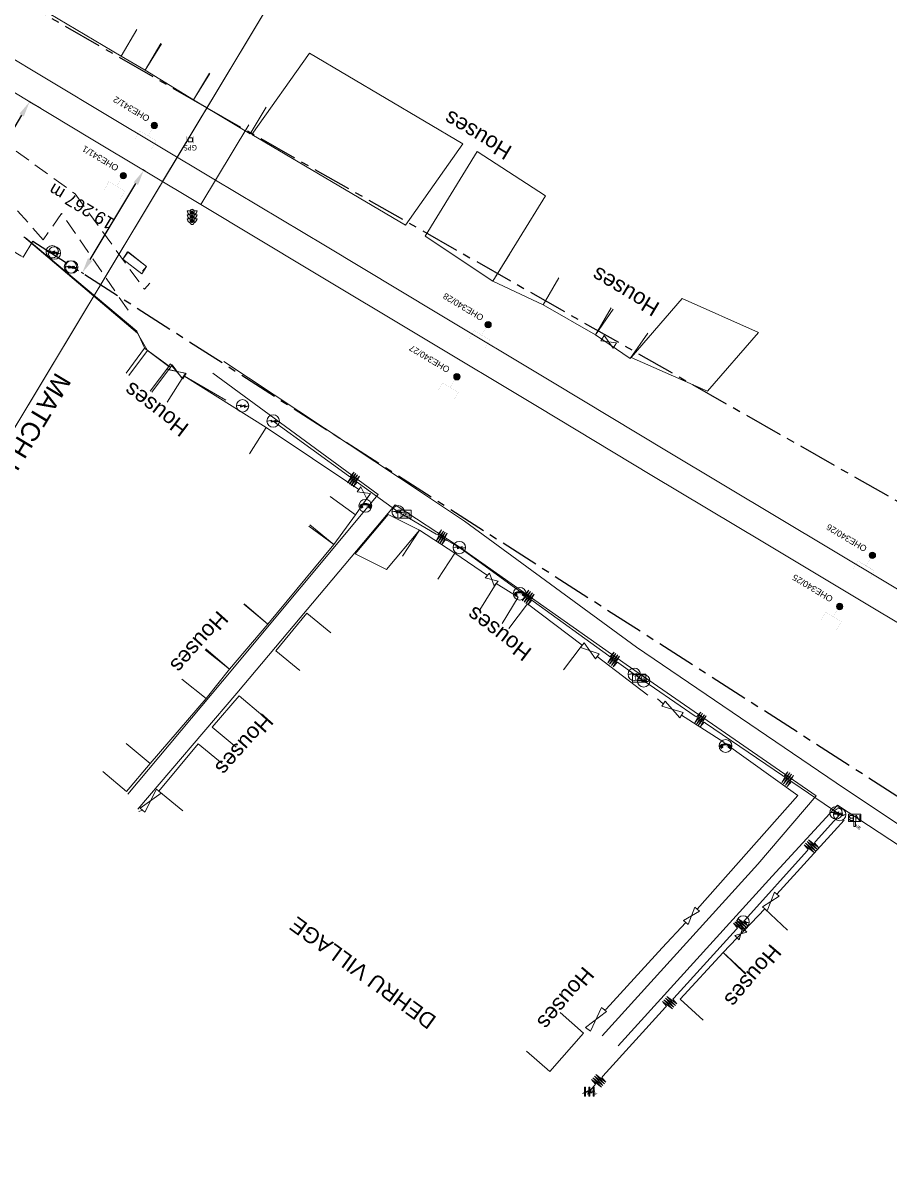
# Model space of a CAD drawing. Header units: metres. Extents: x 593168 to 611286, y 3401475 to 3412398.
# Drawn here: x 610382.6 to 610522.1, y 3401877.6 to 3402061.1 of the extents above; entities that cross this region are included whole.
import ezdxf
from ezdxf.enums import TextEntityAlignment as Align

# ---------------------------------------------------------------- set-up
doc = ezdxf.new("R2010")
doc.units = ezdxf.units.M
doc.header["$MEASUREMENT"] = 0
for name, pattern in [('CENTER', [2, 1.25, -0.25, 0.25, -0.25]), ('DASHED', [0.75, 0.5, -0.25]), ('PHANTOM2', [1.25, 0.625, -0.125, 0.125, -0.125, 0.125, -0.125])]:
    doc.linetypes.add(name, pattern=pattern)
doc.layers.get('Defpoints').update_dxf_attribs({"lineweight": 0})
for name, color, linetype, lineweight in [('Commercial Building Pucca', 251, 'Continuous', 0), ('Compound Wall', 251, 'Continuous', 0), ('DFCC BOUNDARY', 6, 'CENTER', 0), ('Electric Pole', 251, 'Continuous', 0), ('Existing IR Chainage', 7, 'Continuous', 0), ('Existing IR Track', 7, 'Continuous', 0), ('Gate', 251, 'Continuous', 0), ('GPS', 251, 'Continuous', 0), ('Name Board', 251, 'Continuous', 0), ('OHE MAST', 8, 'Continuous', 0), ('OHE MAST TEXT', 8, 'Continuous', 0), ('Pow_Line', 134, 'Continuous', 0), ('Residential Building Pucca', 251, 'Continuous', 0), ('Residential Building Semipucca', 251, 'Continuous', 0), ('Sign Board', 251, 'Continuous', 0), ('Subroad Edge', 34, 'Continuous', 0), ('Telephone Junction Box', 251, 'Continuous', 0), ('Telephone_Pole', 251, 'Continuous', 0), ('Text1', 251, 'Continuous', 0), ('TJB', 251, 'Continuous', 0), ('Transformer', 251, 'Continuous', 0), ('Village Name', 7, 'Continuous', 0)]:
    doc.layers.add(name, color=color, linetype=linetype, lineweight=lineweight)
doc.layers.add('Existing Railway Boundary', color=7, linetype='CENTER')
doc.layers.add('MATCH LINE', color=7, linetype='Continuous')
doc.styles.add('CUT-FILL', font='cut-fill.shx', dxfattribs={"height": 2})
doc.styles.add('NB', font='swissbo.ttf', dxfattribs={"height": 1.5})
doc.styles.get("Standard").update_dxf_attribs({"font": 'arial.ttf'})
doc.styles.add('street name', font='tahoma.ttf', dxfattribs={"height": 2})
doc.styles.add('Style-Arial', font='arial.ttf')
doc.styles.add('Vill txt', font='arial.ttf', dxfattribs={"height": 3})
doc.dimstyles.get("Standard").update_dxf_attribs({"dimtxt": 2.5, "dimasz": 0.18, "dimexe": 0.18, "dimexo": 0.0625, "dimgap": 0.09, "dimtad": 0, "dimtih": 1, "dimtoh": 1, "dimdec": 3, "dimzin": 0, "dimdsep": 46, "dimtxsty": 'Standard', "dimcen": 0.09, "dimaunit": 1, "dimadec": 4, "dimazin": 0, "dimtfac": 1, "dimtdec": 3, "dimtofl": 0, "dimtmove": 0, "dimatfit": 3, "dimfxl": 1, "dimtolj": 1, "dimtzin": 0, "dimarcsym": 0})

# ---------------------------------------------------------------- blocks, each defined once
blk = doc.blocks.new('GT')
at = {"layer": 'Gate'}
for p, q in [((-0.5, -0.5), (-0.5, 0.5)), ((-0.5, 0.5), (0.5, -0.5)), ((0.5, 0.5), (0.5, -0.5))]:
    blk.add_line(p, q, dxfattribs=at)
blk.add_lwpolyline([(0.5, 0.5), (-0.5, -0.5)], dxfattribs=at)
blk = doc.blocks.new('EP')
blk.add_hatch(color=8).paths.add_polyline_path([(-0.21, -0.05), (-0.21, 0.16), (-0.93, -0.01), (-0.31, 0.07), (-0.31, -0.19), (0.31, 0), (0.31, -0.24), (0.94, -0.01), (0.41, -0.1), (0.43, 0.15)])
at = {"color": 8}
for p, q in [((-0.93, -0.01), (-0.21, 0.16)), ((-0.31, 0.07), (-0.93, -0.01)), ((-0.31, -0.19), (-0.31, 0.07)), ((0.31, 0), (-0.31, -0.19)), ((-0.21, 0.16), (-0.21, -0.05)), ((-0.21, -0.05), (0.43, 0.15)), ((0.31, -0.24), (0.31, 0)), ((0.43, 0.15), (0.41, -0.1)), ((0.94, -0.01), (0.31, -0.24)), ((0.41, -0.1), (0.94, -0.01))]:
    blk.add_line(p, q, dxfattribs=at)
blk.add_circle((0, 0), 1, dxfattribs=at)
blk = doc.blocks.new('SIG')
for color, points in [(1, [(-0.22, 0.42, 0.180295), (-0.01, 0.33, -0.00255), (0.01, 0.33, -0.00255), (0.02, 0.33, 0.180295), (0.23, 0.42, -0.002654), (0.25, 0.44, 0.184495), (0.33, 0.65, 1.000001), (-0.32, 0.65, 0.184495), (-0.24, 0.44, -0.002654)]), (2, [(0.23, -0.23, -0.002654), (0.25, -0.21, 0.184495), (0.33, 0.01, 1.000001), (-0.32, 0.01, 0.184495), (-0.24, -0.21, -0.002654), (-0.22, -0.23, 0.180295), (-0.01, -0.32, -0.00255), (0.01, -0.32, -0.00255), (0.02, -0.32, 0.180295)]), (3, [(0.23, -0.88, -0.002654), (0.25, -0.86, 0.184495), (0.33, -0.64, 1.000001), (-0.32, -0.64, 0.184495), (-0.24, -0.86, -0.002654), (-0.22, -0.88, 0.395599)])]:
    blk.add_hatch(color=color).paths.add_polyline_path(points)
for p, q in [((-0.31, 0.98), (-0.32, -0.9)), ((0.33, -0.9), (0.32, 0.98))]:
    blk.add_line(p, q)
for points in [[(-0.31, 0.98), (-0.81, 0.98, 0.198758), (-0.42, 0.41, 0.003814), (-0.31, 0.39, 0.003814)], [(-0.31, 0.33), (-0.81, 0.33, 0.198758), (-0.42, -0.23, 0.003727), (-0.32, -0.26, 0.003727)], [(0.32, 0.98), (0.82, 0.98, -0.198758), (0.44, 0.41, -0.003814), (0.32, 0.39, -0.003814)], [(0.32, 0.33), (0.82, 0.33, -0.198758), (0.44, -0.23, -0.003727), (0.33, -0.26, -0.003727)], [(-0.32, -0.32), (-0.81, -0.32, 0.198758), (-0.42, -0.88, 0.003639), (-0.32, -0.9)], [(0.33, -0.32), (0.82, -0.32, -0.198758), (0.44, -0.88, -0.003639), (0.33, -0.9)]]:
    blk.add_lwpolyline(points, format="xyb")
for centre, radius, start, end in [((0.01, 0.91), 0.324, 12.4049, 167.5951), ((0.01, 0.81), 0.357, 27.7578, 152.2422), ((0.01, -0.9), 0.324, 181.4572, 358.5428)]:
    blk.add_arc(centre, radius, start, end)
blk = doc.blocks.new('GPS')
at = {"const_width": 0.0279}
blk.add_lwpolyline([(0.56, -0.56), (-0.56, -0.56), (-0.56, 0.56), (0.56, 0.56)], close=True, dxfattribs=at)
blk.add_lwpolyline([(0.33, -0.33), (-0.33, -0.33), (-0.33, 0.33), (0.33, 0.33)], close=True)
at = {"style": 'street name'}
blk.add_text('GPS', height=0.868, rotation=180, dxfattribs=at).set_placement((1.07, -0.84, -111.29))
blk = doc.blocks.new('NB')
for p, q in [((-0.98, 0.82), (-0.98, 1.98)), ((-0.98, 1.98), (0.98, 1.98)), ((0.98, 1.98), (0.98, 0.82)), ((-0.98, 0.82), (0.98, 0.82)), ((-0.13, 0.82), (-0.13, 0)), ((-0.13, 0), (0.13, 0)), ((0.13, 0.82), (0.13, 0))]:
    blk.add_line(p, q)
at = {"style": 'NB', "width": 1.025371}
blk.add_text('NB', height=0.988, rotation=180, dxfattribs=at).set_placement((0, 1.39), align=Align.MIDDLE)
blk = doc.blocks.new('TJB')
at = {"layer": 'TJB'}
for p, q in [((1.04, 0.63), (-1.09, 0.63)), ((-1.09, 0.63), (-1.09, -0.63)), ((1.04, -0.63), (1.04, 0.63)), ((-1.09, -0.63), (1.04, -0.63))]:
    blk.add_line(p, q, dxfattribs=at)
at = {"layer": 'TJB', "style": 'CUT-FILL'}
blk.add_text('TJB', height=0.739, dxfattribs=at).set_placement((-0.9, -0.38))
blk = doc.blocks.new('TP')
at = {"layer": 'Telephone_Pole'}
blk.add_hatch(color=8, dxfattribs=at).paths.add_polyline_path([(0.49, 0.08, -0.516403), (0.5, 0.04, 0.157799), (0.42, -0.19, 0.257253), (0.43, -0.21), (0.7, -0.4, 0.297943), (0.73, -0.4, 0.213635), (0.94, -0.09, 0.292624), (0.86, 0.1, 0.314672), (-0.86, 0.1, 0.297888), (-0.94, -0.1, 0.205841), (-0.73, -0.4, 0.297943), (-0.7, -0.4), (-0.43, -0.21, 0.257253), (-0.42, -0.19, 0.155164), (-0.5, 0.04, -0.510878), (-0.49, 0.08, -0.167449)])
at = {"layer": 'Telephone_Pole', "color": 8}
for p, q in [((-0.7, -0.4), (-0.43, -0.21)), ((-0.44, -0.22), (-0.44, -0.22)), ((0.7, -0.4), (0.43, -0.21)), ((0.44, -0.22), (0.44, -0.22))]:
    blk.add_line(p, q, dxfattribs=at)
blk.add_circle((0, 0), 1.03, dxfattribs=at)
for centre, radius, start, end in [((0.01, -1.13), 1.5, 55.3659, 125.2353), ((-0.48, 0.05), 0.0243, 109.2181, 217.464), ((-0.82, -0.21), 0.402, 2.1844, 37.464), ((0.01, -1.34), 1.5, 71.1943, 109.2181), ((0.82, -0.21), 0.402, 141.9464, 177.8156), ((0.48, 0.06), 0.0243, 321.9464, 71.1943), ((0.75, -0.06), 0.194, 350.1231, 55.3659), ((-0.44, -0.19), 0.0258, 304.4776, 2.1844), ((0.44, -0.19), 0.0258, 177.8156, 235.5224), ((0.72, -0.38), 0.0258, 235.5224, 301.8866), ((0.49, -0.01), 0.462, 301.8866, 350.1231)]:
    blk.add_arc(centre, radius, start, end, dxfattribs=at)
blk = doc.blocks.new('TRF')
blk.add_hatch(color=256).paths.add_polyline_path([(0.22, -0.04), (0.38, 0.42), (-0.98, -0.29), (0.02, 0.04), (-0.18, -0.39), (0.98, 0.09)])
for p, q in [((-0.69, 0.72), (-0.69, -0.72)), ((-0.52, 0.72), (-0.69, 0.72)), ((-0.52, -0.72), (-0.52, 0.72)), ((0, 0.72), (0, -0.72)), ((0.17, 0.72), (0, 0.72)), ((0.17, -0.72), (0.17, 0.72)), ((0.7, 0.72), (0.7, -0.72)), ((0.87, 0.72), (0.7, 0.72)), ((0.87, -0.72), (0.87, 0.72)), ((-0.69, -0.72), (-0.52, -0.72)), ((0, -0.72), (0.17, -0.72)), ((0.7, -0.72), (0.87, -0.72))]:
    blk.add_line(p, q)
blk.add_lwpolyline([(0.22, -0.04), (0.38, 0.42), (-0.98, -0.29), (0.02, 0.04), (-0.18, -0.39), (0.98, 0.09)], close=True)
blk = doc.blocks.new('OHE MAST')
h = blk.add_hatch(color=256)
h.dxf.hatch_style = 1
edge = h.paths.add_edge_path()
edge.add_arc((0, 0), 0.514, 0, 360)
at = {"const_width": 0.01}
for points in [[(1.5, 3.5), (1.5, 2), (-1.5, 2), (-1.5, 3.5)], [(0, 2), (0, 0)]]:
    blk.add_lwpolyline(points, dxfattribs=at)
blk.add_circle((0, 0), 0.514)
blk = doc.blocks.new('*D237')
at = {"layer": 'Defpoints', "color": 0, "linetype": 'ByBlock', "ltscale": 5, "transparency": 16777216}
for p in [(610402.08, 3402037.35), (610402.44, 3402037.13), (610392.52, 3402020.61)]:
    blk.add_point(p, dxfattribs=at)
at = {"layer": 'DFCC BOUNDARY', "color": 0, "linetype": 'ByBlock', "lineweight": -2, "ltscale": 5, "transparency": 16777216}
for p, q in [((610402.33, 3402037.2), (610401.97, 3402037.41)), ((610393.44, 3402022.98), (610400.79, 3402035.21)), ((610392.41, 3402020.68), (610392.05, 3402020.9))]:
    blk.add_line(p, q, dxfattribs=at)
at = {"layer": 'DFCC BOUNDARY', "color": 0, "linetype": 'ByBlock', "ltscale": 5, "transparency": 16777216}
for points in [[(610400.43, 3402035.42), (610401.15, 3402034.99), (610402.08, 3402037.35)], [(610393.09, 3402023.19), (610393.8, 3402022.76), (610392.16, 3402020.83)]]:
    blk.add_solid(points, dxfattribs=at)
at = {"layer": 'DFCC BOUNDARY', "color": 0, "linetype": 'ByBlock', "ltscale": 5, "transparency": 16777216, "insert": (610392.06, 3402031.52), "char_height": 2, "attachment_point": 5, "rotation": 149, "style": 'Style-Arial'}
blk.add_mtext('\\A1;19.267 m', dxfattribs=at)
blk = doc.blocks.new('TerminatorOpen_0.5')
at = {"color": 0, "linetype": 'ByBlock', "lineweight": -2}
for q in [(-1, 0.25), (-1, 0), (-1, -0.25)]:
    blk.add_line((0, 0), q, dxfattribs=at)
blk = doc.blocks.new('*D226')
at = {"layer": 'Defpoints', "color": 0, "linetype": 'ByBlock', "ltscale": 5, "transparency": 16777216}
for p in [(610383.69, 3402048.39), (610385.55, 3402047.28), (610374.22, 3402028.42)]:
    blk.add_point(p, dxfattribs=at)
at = {"layer": 'DFCC BOUNDARY', "color": 0, "linetype": 'ByBlock', "lineweight": -2, "ltscale": 5, "transparency": 16777216}
for p, q in [((610385.44, 3402047.34), (610383.58, 3402048.46)), ((610382.41, 3402046.25), (610378.88, 3402040.39)), ((610373.65, 3402031.67), (610377.72, 3402038.45)), ((610374.11, 3402028.48), (610372.26, 3402029.6))]:
    blk.add_line(p, q, dxfattribs=at)
at = {"layer": 'DFCC BOUNDARY', "color": 0, "linetype": 'ByBlock', "ltscale": 5, "transparency": 16777216}
for points in [[(610382.05, 3402046.46), (610382.76, 3402046.03), (610383.69, 3402048.39)], [(610373.3, 3402031.89), (610374.01, 3402031.46), (610372.37, 3402029.53)]]:
    blk.add_solid(points, dxfattribs=at)
at = {"layer": 'DFCC BOUNDARY', "color": 0, "linetype": 'ByBlock', "ltscale": 5, "transparency": 16777216, "insert": (610378.3, 3402039.42), "char_height": 2, "attachment_point": 5, "rotation": 149, "style": 'Style-Arial'}
blk.add_mtext('\\A1;22 m', dxfattribs=at)

msp = doc.modelspace()

# ---------------------------------------------------------------- linework, layer by layer
at = {"layer": 'Commercial Building Pucca'}
msp.add_polyline3d([(610398.6944, 3402023.0712, 263.7318), (610399.454, 3402024.2154, 263.4259), (610402.527, 3402021.8613, 263.4929), (610401.7487, 3402020.6891, 263.4929)], close=True, dxfattribs=at)
msp.add_polyline3d([(610469.1072, 3401901.7047, 261.1423), (610472.8759, 3401898.4211, 261.1423), (610467.483, 3401892.2314, 261.1353), (610463.7143, 3401895.515, 261.1353)], dxfattribs=at)
at = {"layer": 'Compound Wall'}
for points in [[(610382.7577, 3402026.6326, 262.6251), (610401.0727, 3402011.1034, 263.061), (610402.6715, 3402008.3239, 263.105)], [(610382.9951, 3402026.5302, 262.4179), (610400.9586, 3402011.4462, 262.035), (610402.1973, 3402008.7455, 262.026)], [(610408.6194, 3402004.2094, 262.8021), (610415.2667, 3402000.3581, 261.6724)], [(610421.769, 3401995.9571, 260.4425), (610436.7262, 3401985.9704, 261.4192)], [(610438.2886, 3401984.8772, 261.3872), (610436.1496, 3401981.8807, 261.2813)], [(610452.1405, 3401975.6854, 261.2463), (610457.4023, 3401972.0835, 261.1703)], [(610475.1017, 3401959.084, 261.0263), (610483.2326, 3401952.8139, 261.0233)], [(610412.1103, 3401952.2818, 261.8041), (610403.0826, 3401941.814, 261.8411)], [(610484.7872, 3401952.2561, 261.0613), (610485.7405, 3401951.4497, 261.1263)], [(610488.6484, 3401949.6044, 261.1353), (610495.4848, 3401945.239, 260.9144)], [(610495.4887, 3401945.234, 260.9134), (610507.4053, 3401936.6582, 261.0683), (610491.1817, 3401918.344, 261.1713)], [(610401.3082, 3401934.0761, 261.8551), (610401.8924, 3401934.3134, 261.9731)], [(610504.0283, 3401920.761, 261.1243), (610514.8428, 3401932.7245, 261.2313)], [(610489.3622, 3401916.2449, 261.1133), (610485.5601, 3401912.1304, 260.9054)], [(610485.5601, 3401912.1304, 260.9054), (610476.518, 3401902.2494, 260.8524), (610476.1714, 3401902.2164, 261.0713)]]:
    msp.add_polyline3d(points, dxfattribs=at)
at = {"layer": 'DFCC BOUNDARY', "ltscale": 5, "flags": 128}
msp.add_lwpolyline([(610384.1916, 3402025.9612), (610382.6316, 3402023.3659), (610382.3057, 3402023.5616), (610366.1369, 3402033.2715), (610347.1756, 3402044.6438), (610329.2627, 3402055.3875), (610312.3002, 3402065.6121), (610295.1548, 3402075.9469), (610279.5398, 3402085.264), (610263.9981, 3402094.5373), (610245.9472, 3402105.4552), (610228.2258, 3402116.1741), (610211.1381, 3402126.4063), (610194.0456, 3402136.6412), (610177.8901, 3402146.3259), (610161.8846, 3402155.9206), (610146.3415, 3402165.2395), (610131.0407, 3402174.4132), (610114.7917, 3402184.1443), (610098.8085, 3402193.716), (610086.8119, 3402200.9009), (610089.8523, 3402205.9601)], dxfattribs=at)
at = {"layer": 'Existing IR Chainage', "color": 7, "linetype": 'Continuous', "lineweight": 13, "flags": 128}
for points in [[(610412.8334, 3402048.388), (610405.1109, 3402035.5286)], [(610418.9712, 3402044.702), (610411.2488, 3402031.8427)]]:
    msp.add_lwpolyline(points, dxfattribs=at)
at = {"layer": 'Existing IR Track', "color": 0, "lineweight": 15, "flags": 128}
for points in [[(610538.152, 3401961.0733), (610521.8322, 3401970.8679), (610504.1811, 3401981.4476), (610486.5293, 3401992.0277), (610467.894, 3402003.235), (610449.2807, 3402014.4291), (610431.3262, 3402025.1681), (610413.3737, 3402035.9058), (610395.9724, 3402046.3358), (610378.424, 3402056.854), (610360.8226, 3402067.4081), (610343.0892, 3402078.0414), (610325.9647, 3402088.3135), (610308.8184, 3402098.5987), (610293.1044, 3402107.9892), (610277.3842, 3402117.3835), (610259.6203, 3402128.1082), (610241.8171, 3402138.7737), (610224.6768, 3402149.02), (610207.4709, 3402159.3055), (610191.4358, 3402168.9294), (610175.3554, 3402178.5804)], [(610535.7329, 3401957.1598), (610519.4689, 3401966.9081), (610501.7571, 3401977.5244), (610483.8913, 3401988.233), (610465.4658, 3401999.3065), (610446.8581, 3402010.4895), (610429.0533, 3402021.1662), (610411.2488, 3402031.8427), (610393.632, 3402042.4221), (610377.4631, 3402052.1319), (610358.4913, 3402063.5106), (610340.5993, 3402074.2418), (610323.6575, 3402084.4538), (610306.4698, 3402094.8141), (610290.8125, 3402104.1565), (610275.3274, 3402113.396), (610257.3331, 3402124.2798), (610239.57, 3402135.0238), (610222.4403, 3402145.2811), (610205.3479, 3402155.516), (610189.2016, 3402165.1952), (610173.1961, 3402174.7899)]]:
    msp.add_lwpolyline(points, dxfattribs=at)
at = {"layer": 'Existing Railway Boundary', "ltscale": 5}
for points in [[(610412.2426, 3402047.4072), (610348.1708, 3402084.3155), (610255.6699, 3402141.9633), (610098.8011, 3402235.9968), (610097.6409, 3402236.5907), (610096.8654, 3402237.0016), (610095.7382, 3402237.4658), (610093.9073, 3402238.4592), (608296.8511, 3403316.4743), (608263.9541, 3403378.7593), (608188.5487, 3403419.3953), (608142.2829, 3403445.4311)], [(610412.2426, 3402047.4072), (610824.2343, 3401812.7137), (610816.4467, 3401806.0872), (610961.1072, 3401721.668), (611001.8155, 3401693.5189), (611045.0981, 3401670.4754), (611172.8748, 3401594.2137), (611237.8075, 3401560.6603)], [(610384.1916, 3402025.9612), (610670.0185, 3401842.4981), (610679.7056, 3401836.6947), (610993.3567, 3401648.9241), (611238.0931, 3401474.8868)]]:
    msp.add_lwpolyline(points, dxfattribs=at)
at = {"layer": 'MATCH LINE', "linetype": 'PHANTOM2', "ltscale": 15, "const_width": 0.2}
msp.add_lwpolyline([(610438.213, 3402090.5998), (610368.1698, 3401974.0728)], dxfattribs=at)
at = {"layer": 'Pow_Line', "elevation": 261.4452}
msp.add_lwpolyline([(610422.9182, 3401996.9772), (610435.0502, 3401988.1638), (610435.2605, 3401988.011), (610435.9377, 3401988.7561), (610434.9058, 3401987.0295), (610436.2289, 3401988.5446), (610435.197, 3401986.818), (610436.52, 3401988.3331), (610435.4881, 3401986.6065), (610436.8112, 3401988.1216), (610435.7793, 3401986.3949), (610436.4565, 3401987.14), (610436.6678, 3401986.9887), (610443.0429, 3401982.3574), (610449.1876, 3401978.7694), (610449.412, 3401978.6383), (610450.0117, 3401979.4472), (610449.1569, 3401977.6264), (610450.3225, 3401979.2657), (610449.4677, 3401977.4449), (610450.6333, 3401979.0842), (610449.7785, 3401977.2634), (610450.9441, 3401978.9027), (610450.0892, 3401977.0819), (610450.6889, 3401977.8908), (610450.9142, 3401977.7612), (610452.8981, 3401976.6028), (610463.1793, 3401969.1507), (610463.3898, 3401968.9981), (610464.0662, 3401969.744), (610463.0362, 3401968.0162), (610464.3576, 3401969.5327), (610463.3276, 3401967.805), (610464.649, 3401969.3215), (610463.619, 3401967.5938), (610464.9404, 3401969.1103), (610463.9104, 3401967.3826), (610464.5868, 3401968.1284), (610464.7982, 3401967.9773), (610476.9395, 3401959.1769), (610477.15, 3401959.0243), (610477.8264, 3401959.7701), (610476.7964, 3401958.0424), (610478.1178, 3401959.5589), (610477.0878, 3401957.8312), (610478.4092, 3401959.3477), (610477.3792, 3401957.62), (610478.7006, 3401959.1365), (610477.6706, 3401957.4088), (610478.347, 3401958.1546), (610478.5584, 3401958.0035), (610481.0591, 3401956.1909), (610490.8924, 3401949.4765), (610491.1071, 3401949.3299), (610491.7623, 3401950.0945), (610490.7812, 3401948.3385), (610492.0595, 3401949.8915), (610491.0784, 3401948.1356), (610492.3567, 3401949.6886), (610491.3756, 3401947.9326), (610492.6539, 3401949.4857), (610491.6728, 3401947.7297), (610492.328, 3401948.4942), (610492.5436, 3401948.349), (610504.9277, 3401939.8931), (610505.1424, 3401939.7465), (610505.7976, 3401940.511), (610504.8164, 3401938.7551), (610506.0948, 3401940.3081), (610505.1137, 3401938.5521), (610506.392, 3401940.1052), (610505.4109, 3401938.3492), (610506.6892, 3401939.9022), (610505.7081, 3401938.1462), (610506.3633, 3401938.9108), (610506.5789, 3401938.7656), (610514.1386, 3401933.6038), (610510.2351, 3401929.2598), (610510.0613, 3401929.0665), (610510.7321, 3401928.3156), (610509.122, 3401929.5212), (610510.4915, 3401928.048), (610508.8813, 3401929.2535), (610510.2509, 3401927.7803), (610508.6407, 3401928.9859), (610510.0103, 3401927.5127), (610508.4001, 3401928.7182), (610509.0709, 3401927.9673), (610508.8984, 3401927.7729), (610498.8732, 3401916.6215), (610498.6985, 3401916.429), (610499.3659, 3401915.675), (610497.7612, 3401916.8879), (610499.124, 3401915.4085), (610497.5194, 3401916.6214), (610498.8822, 3401915.1419), (610497.2776, 3401916.3549), (610498.6404, 3401914.8754), (610497.0357, 3401916.0883), (610497.7031, 3401915.3344), (610497.5297, 3401915.1407), (610487.4397, 3401904.0475), (610487.2648, 3401903.8552), (610487.9312, 3401903.1004), (610486.3281, 3401904.3153), (610487.689, 3401902.8342), (610486.0859, 3401904.0491), (610487.4469, 3401902.5679), (610485.8437, 3401903.7828), (610487.2047, 3401902.3017), (610485.6016, 3401903.5166), (610486.268, 3401902.7618), (610486.0944, 3401902.5684), (610476.0044, 3401891.4751), (610475.8295, 3401891.2828), (610476.4959, 3401890.5281), (610474.8927, 3401891.743), (610476.2537, 3401890.2618), (610474.6506, 3401891.4767), (610476.0116, 3401889.9956), (610474.4084, 3401891.2105), (610475.7694, 3401889.7293), (610474.1663, 3401890.9442), (610474.8327, 3401890.1894), (610474.659, 3401889.996), (610473.7329, 3401888.9778)], dxfattribs=at)
at = {"layer": 'Residential Building Pucca'}
for points in [[(610400.984, 3402060.0486, 262.0903), (610398.4428, 3402055.7443, 262.0903), (610383.9529, 3402064.2991, 261.9773), (610386.4941, 3402068.6034, 261.9773)], [(610404.8291, 3402057.7892, 262.985), (610402.2968, 3402053.4796, 262.985), (610398.4428, 3402055.7443, 262.0903), (610400.9752, 3402060.0539, 262.0903)], [(610412.7083, 3402052.9526, 263.018), (610410.0929, 3402048.6929, 263.018), (610402.2968, 3402053.4796, 262.985), (610404.9122, 3402057.7393, 262.985)], [(610421.7978, 3402047.5022, 262.7801), (610419.2271, 3402043.2154, 262.7801), (610410.0929, 3402048.6929, 263.018), (610412.6636, 3402052.9798, 263.018)], [(610398.8865, 3402023.2836, 262.8928), (610399.5838, 3402024.2169, 262.8928), (610402.4972, 3402021.8545, 262.7148), (610401.8481, 3402021.0894, 262.7148)], [(610477.3288, 3402015.2172, 261.7351), (610474.8453, 3402010.8793, 261.7351), (610466.4175, 3402015.7043, 259.7047), (610468.901, 3402020.0422, 259.7047)], [(610483.2337, 3402011.1522, 262.301), (610480.3889, 3402007.0422, 262.301), (610474.8453, 3402010.8793, 261.7351), (610477.6901, 3402014.9893, 261.7351)], [(610399.2322, 3402004.6845, 262.027), (610402.2025, 3402008.7047, 262.027), (610406.3657, 3402005.6287, 261.8591), (610403.3954, 3402001.6085, 261.8591)], [(610399.6881, 3402004.3133, 263.105), (610402.6715, 3402008.3239, 263.105), (610406.0883, 3402005.7822, 262.9371), (610403.1049, 3402001.7716, 262.9371)], [(610405.8576, 3402000.0184, 261.8891), (610408.5093, 3402004.2555, 261.8891), (610421.769, 3401995.9571, 260.4425), (610419.1173, 3401991.7199, 260.4425)], [(610432.1078, 3401984.8216, 261.2813), (610436.1496, 3401981.8807, 261.2813), (610432.6818, 3401977.1148, 261.3812), (610428.64, 3401980.0557, 261.3812)], [(610428.8145, 3401980.2837, 261.3802), (610432.6635, 3401977.0946, 261.3802), (610422.0428, 3401964.2766, 261.6192), (610418.1938, 3401967.4658, 261.6192)], [(610443.7334, 3401975.2128, 261.2223), (610446.4702, 3401979.3956, 261.2223), (610452.1405, 3401975.6854, 261.2463), (610449.4037, 3401971.5027, 261.2463)], [(610456.2095, 3401966.5557, 261.1523), (610458.8285, 3401970.8133, 261.1523), (610462.392, 3401968.6213, 261.0733), (610459.7731, 3401964.3637, 261.0733)], [(610418.2355, 3401967.5155, 261.6192), (610422.0428, 3401964.2766, 261.6192), (610415.8761, 3401957.0277, 261.5342), (610412.0689, 3401960.2665, 261.5342)], [(610460.863, 3401963.5634, 261.0673), (610463.8771, 3401967.5509, 261.0673), (610472.6965, 3401960.8845, 260.9953), (610469.6824, 3401956.8969, 260.9953)], [(610427.2106, 3401956.7957, 261.4672), (610423.3442, 3401959.9638, 261.4672), (610428.3125, 3401966.0272, 261.4112), (610432.1789, 3401962.8592, 261.4112)], [(610411.9605, 3401960.1347, 261.5342), (610415.8761, 3401957.0277, 261.5342), (610412.1103, 3401952.2818, 261.8041), (610408.1947, 3401955.3888, 261.8041)], [(610416.932, 3401944.4348, 261.6641), (610413.1169, 3401947.6645, 261.6641), (610417.4168, 3401952.7437, 261.5612), (610421.2319, 3401949.514, 261.5612)], [(610399.2638, 3401945.0393, 261.8411), (610403.0826, 3401941.814, 261.8411), (610399.291, 3401937.3246, 261.9531), (610395.4722, 3401940.5499, 261.9531)], [(610408.351, 3401934.189, 261.9201), (610404.5051, 3401937.3819, 261.9201), (610410.8407, 3401945.0133, 261.6811), (610414.6866, 3401941.8204, 261.6811)], [(610498.9748, 3401907.9186, 260.5785), (610495.3558, 3401911.3665, 260.5785), (610502.0963, 3401918.4413, 261.0253), (610505.7152, 3401914.9934, 261.0253)], [(610492.1495, 3401900.4868, 260.7794), (610488.4682, 3401903.8682, 260.7794), (610495.3558, 3401911.3665, 260.5785), (610499.037, 3401907.9851, 260.5785)]]:
    msp.add_polyline3d(points, dxfattribs=at)
for points in [[(610419.5037, 3402043.1203, 262.8828), (610444.2078, 3402028.5285, 261.9201), (610453.4571, 3402041.6279, 264.4493), (610428.7391, 3402056.2279, 264.4493)], [(610455.7817, 3402040.3815, 264.5513), (610447.3811, 3402026.7259, 262.8698), (610458.3047, 3402019.4965, 260.0096), (610466.7514, 3402033.2269, 260.0096)], [(610480.5468, 3402007.2192, 262.325), (610492.8472, 3402001.7895, 262.259), (610501.0898, 3402011.2549, 261.5152), (610488.7892, 3402016.6846, 261.5152)], [(610436.1138, 3401975.6166, 261.3632), (610441.4078, 3401981.9229, 261.3172), (610446.4702, 3401979.3956, 261.2223), (610441.1761, 3401973.0892, 261.2223)]]:
    msp.add_polyline3d(points, close=True, dxfattribs=at)
at = {"layer": 'Residential Building Semipucca'}
msp.add_polyline3d([(610468.901, 3402020.0422, 259.7047), (610466.4161, 3402015.704, 259.7027), (610458.2773, 3402019.4932, 260.0096), (610461.0177, 3402023.9065, 260.0096)], dxfattribs=at)
at = {"layer": 'Subroad Edge', "color": 88, "linetype": 'DASHED', "ltscale": 5}
for points in [[(610213.7632, 3402143.1821), (610214.1346, 3402142.9712), (610234.4952, 3402131.5426), (610259.6666, 3402117.4041), (610287.6519, 3402101.7952), (610312.6271, 3402086.6718), (610334.3025, 3402073.0835), (610357.7085, 3402057.7395), (610372.4286, 3402047.0768), (610391.0363, 3402033.5422), (610402.1833, 3402018.1969), (610403.045, 3402019.1904)], [(610399.5559, 3402014.837), (610388.853, 3402030.4029), (610385.8796, 3402026.1639), (610380.8146, 3402031.9108), (610379.3579, 3402029.4119)]]:
    msp.add_lwpolyline(points, dxfattribs=at)
at = {"layer": 'Subroad Edge'}
for points in [[(610414.9681, 3402006.5519, 261.5272), (610443.2486, 3401987.8455, 261.1973), (610453.7131, 3401980.8771, 261.1543), (610481.3989, 3401960.5445, 260.9194), (610513.5974, 3401938.7336, 260.9064)], [(610413.2186, 3402004.6873, 261.5642), (610439.8144, 3401985.1203, 261.2793)], [(610399.4971, 3401936.908, 261.8871), (610414.7413, 3401955.0735, 261.6102), (610439.8144, 3401985.1203, 261.2793)], [(610401.0976, 3401934.4645, 261.8741), (610417.0582, 3401953.1625, 261.5642), (610442.5336, 3401983.4731, 261.2113)], [(610442.545, 3401983.4667, 261.2113), (610452.7211, 3401976.8028, 261.1903), (610479.7417, 3401957.7779, 260.9584), (610510.3466, 3401936.6157, 260.7944)], [(610513.5974, 3401938.7336, 260.9064), (610545.6175, 3401917.3088, 260.7154), (610569.4278, 3401901.3556, 260.6314), (610618.8749, 3401870.7274, 260.3835), (610674.7263, 3401837.5073, 260.3375), (610693.8093, 3401826.4834, 260.2416), (610709.9547, 3401816.6719, 260.3065)], [(610475.8905, 3401897.9917, 260.8674), (610500.9812, 3401925.6353, 260.7944), (610510.3466, 3401936.6157, 260.7944)], [(610478.4678, 3401896.3408, 260.8354), (610503.2568, 3401923.6678, 260.8014), (610513.8004, 3401935.1233, 260.8854)], [(610513.8004, 3401935.1233, 260.8854), (610544.0417, 3401915.2308, 260.7094), (610574.2441, 3401895.3341, 260.6055), (610617.7102, 3401868.5467, 260.4145), (610673.2405, 3401835.5568, 260.3215), (610708.6736, 3401814.2792, 260.4035)]]:
    msp.add_polyline3d(points, dxfattribs=at)

# ---------------------------------------------------------------- block references
at = {"layer": 'Electric Pole'}
for p, xscale, yscale, zscale in [((610387.336, 3402024.2418, 262.6901), 0.9997078269177826, 0.9997078269177826, 0.9997078269177826), ((610387.6857, 3402024.0384, 262.246), 0.9997078270183116, 0.9997078270183116, 0.9997078270183116), ((610390.262, 3402021.7908, 262.4242), 0.9997078269177826, 0.9997078269177826, 0.9997078269177826), ((610390.467, 3402021.7823, 262.185), 0.9997078270183116, 0.9997078270183116, 0.9997078270183116), ((610417.985, 3401999.4242, 261.6731), 0.9997078270183116, 0.9997078270183116, 0.9997078270183116), ((610422.9182, 3401996.9772, 261.4452), 0.9997078270183116, 0.9997078270183116, 0.9997078270183116), ((610443.0433, 3401982.3571, 261.2903), 0.9997078270183116, 0.9997078270183116, 0.9997078270183116), ((610452.8987, 3401976.6024, 261.2203), 0.9997078270183116, 0.9997078270183116, 0.9997078270183116), ((610481.0602, 3401956.1901, 261.0023), 0.9997078270183116, 0.9997078270183116, 0.9997078270183116), ((610482.5791, 3401955.1308, 260.9704), 0.9997078270183116, 0.9997078270183116, 0.9997078270183116), ((610513.5535, 3401933.8828, 261.0843), 0.9997078270183116, 0.9997078270183116, 0.9997078270183116), ((610514.1397, 3401933.603, 260.9903), 0.9997078270183116, 0.9997078270183116, 0.9997078270183116), ((610498.59, 3401916.3065, 260.8534), 0.9997078270183116, 0.9997078270183116, 0.9997078270183116)]:
    msp.add_blockref('EP', p, dxfattribs=dict(at, xscale=xscale, yscale=yscale, zscale=zscale))
at = {"layer": 'Gate'}
for p, xscale, yscale, zscale, rotation in [((610476.9351, 3402009.7152, 0.0756), 2.323648753879868, 0.9997078268568411, 2.323648753879868, 149.2534410955112), ((610407.3538, 3402004.9958, 156.3202), 2.979989519435964, 0.9997078268772036, 2.979989519435964, 328.3458718799187), ((610407.4375, 3402004.9421, 0.0756), 2.545727470093825, 0.999707826856841, 2.545727470093825, 327.2534410967776), ((610437.5074, 3401985.4238, 0.0756), 1.90688339108501, 0.9997078268568408, 1.90688339108501, 325.2534411012881), ((610458.1154, 3401971.4484, 0.0756), 1.909771667661373, 0.9997078268568407, 1.909771667661373, 318.2534410967547), ((610473.8991, 3401959.9842, 0.0756), 3.004437552069363, 0.999707826856841, 3.004437552069363, 323.2534411002846), ((610487.1944, 3401950.5271, 0.0756), 3.443945872415778, 0.9997078268568408, 3.443945872415778, 327.2534411019565), ((610403.1987, 3401935.8476, 0.0756), 4.030080043585218, 0.9997078268568408, 4.030080043585218, 49.25344110062005), ((610503.0623, 3401919.6012, 0.0756), 3.018907923071293, 0.9997078268568409, 3.018907923071293, 50.25344110197374), ((610490.2719, 3401917.2944, 0.0756), 2.777939282233946, 0.9997078268568407, 2.777939282233946, 49.25344109900918), ((610498.2126, 3401914.4017, 0.0756), 1.736173618567075, 0.9997078268568409, 1.736173618567075, 45.25344110055652), ((610474.9046, 3401900.6101, 0.0756), 4.091490875739965, 0.9997078268568408, 4.091490875739965, 51.25344110182049)]:
    msp.add_blockref('GT', p, dxfattribs=dict(at, xscale=xscale, yscale=yscale, zscale=zscale, rotation=rotation))
at = {"layer": 'GPS'}
msp.add_blockref('GPS', (610409.568, 3402042.262, 263.823), dxfattribs=at)
msp.add_blockref('GPS', (610409.568, 3402042.262, 263.823), dxfattribs=at)
msp.add_blockref('GPS', (610409.568, 3402042.262, 263.823), dxfattribs=at)
at = {"layer": 'Name Board', "xscale": 0.9997078270183116, "yscale": 0.9997078270183116, "zscale": 0.9997078270183116}
msp.add_blockref('NB', (610516.5525, 3401931.6628, 261.1343), dxfattribs=at)
at = {"layer": 'OHE MAST', "rotation": 149.0208306544456}
for p in [(610403.7771, 3402044.5787), (610398.786, 3402036.4832), (610457.5287, 3402012.4898), (610452.4969, 3402004.1123), (610519.4074, 3401975.3523), (610514.1367, 3401967.114)]:
    msp.add_blockref('OHE MAST', p, dxfattribs=at)
at = {"layer": 'Sign Board', "xscale": 0.9997078269177826, "yscale": 0.9997078269177826, "zscale": 0.9997078269177826}
msp.add_blockref('SIG', (610409.8552, 3402029.8447, 263.8838), dxfattribs=at)
at = {"layer": 'Telephone Junction Box', "xscale": 0.9997078270183116, "yscale": 0.9997078270183116, "zscale": 0.9997078270183116}
for p in [(610444.0724, 3401981.981, 261.2333), (610481.8708, 3401955.5607, 260.9684)]:
    msp.add_blockref('TJB', p, dxfattribs=at)
at = {"layer": 'Telephone_Pole', "xscale": 0.9997078270183116, "yscale": 0.9997078270183116, "zscale": 0.9997078270183116}
for p in [(610437.765, 3401983.3214, 261.2583), (610462.6152, 3401969.1623, 261.0733), (610495.7593, 3401944.6528, 260.8914)]:
    msp.add_blockref('TP', p, dxfattribs=at)
at = {"layer": 'Transformer', "xscale": 0.9997078270183116, "yscale": 0.9997078270183116, "zscale": 0.9997078270183116}
msp.add_blockref('TRF', (610473.7317, 3401888.9765, 260.9114), dxfattribs=at)

# ---------------------------------------------------------------- texts
at = {"layer": 'MATCH LINE', "linetype": 'Continuous'}
msp.add_text('MATCH LINE - 307', height=3, rotation=239.034667, dxfattribs=at).set_placement((610387.9388, 3402004.9827))
at = {"layer": 'Name Board'}
msp.add_text('NB', height=0.49985, rotation=326.253441, dxfattribs=at).set_placement((610516.5525, 3401931.6628, 261.1343))
at = {"layer": 'OHE MAST TEXT'}
for s, p in [('OHE341/2', (610403.1406, 3402045.9824, 263.748)), ('OHE341/1', (610398.1412, 3402038.0248, 263.565)), ('OHE340/28', (610456.9165, 3402013.9086, 265.639)), ('OHE340/27', (610451.4677, 3402005.5413, 263.5936)), ('OHE340/26', (610518.6385, 3401976.7061, 263.5626)), ('OHE340/25', (610513.1732, 3401968.6084, 263.3856))]:
    msp.add_text(s, height=1, rotation=149, dxfattribs=at).set_placement(p)
at = {"layer": 'Telephone Junction Box'}
for p in [(610444.0724, 3401981.981, 261.2333), (610481.8708, 3401955.5607, 260.9684)]:
    msp.add_text('TJB', height=0.49985, rotation=326.253441, dxfattribs=at).set_placement(p)
at = {"layer": 'Telephone_Pole'}
for s, p in [('TP', (610437.765, 3401983.3214, 261.2583)), ('TP', (610462.6152, 3401969.1623, 261.0733)), ('TP', (610495.7593, 3401944.6528, 260.8914)), ('TRF', (610473.7317, 3401888.9765, 260.9114))]:
    msp.add_text(s, height=0.49985, rotation=326.253441, dxfattribs=at).set_placement(p)
at = {"layer": 'Text1'}
for rotation, p in [(149.050079, (610461.5739, 3402041.0403, 418.3671)), (149.050079, (610461.5739, 3402041.0403, 418.3671)), (149.050079, (610485.3589, 3402015.8451, 418.3671)), (149.050079, (610485.3589, 3402015.8451, 418.3671)), (142.656608, (610409.5396, 3401996.2511, 156.3202)), (142.656608, (610409.5396, 3401996.2511, 156.3202)), (228.254984, (610414.0296, 3401966.6167, 156.3202)), (228.254984, (610414.0296, 3401966.6167, 156.3202)), (142.656608, (610464.7465, 3401960.118, 156.3202)), (142.656608, (610464.7465, 3401960.118, 156.3202)), (228.254984, (610421.2809, 3401950.1227, 156.3202)), (228.254984, (610421.2809, 3401950.1227, 156.3202)), (229.718955, (610503.0516, 3401912.9441, 156.3202)), (229.718955, (610503.0516, 3401912.9441, 156.3202)), (229.718955, (610472.8905, 3401909.3161, 156.3202)), (229.718955, (610472.8905, 3401909.3161, 156.3202))]:
    msp.add_text('Houses', height=2.5, rotation=rotation, dxfattribs=at).set_placement(p)
at = {"layer": 'Village Name', "style": 'Vill txt'}
msp.add_text('DEHRU VILLAGE', height=2.5, rotation=144, dxfattribs=at).set_placement((610449.3822, 3401900.8946))

# ---------------------------------------------------------------- dimensions: what is measured, and where the dimension line sits
at = {"layer": 'DFCC BOUNDARY', "linetype": 'ByBlock', "ltscale": 5}
dim = msp.add_linear_dim(base=(610383.6921, 3402048.3913), p1=(610374.2213, 3402028.4166), p2=(610385.5475, 3402047.277), angle=59.013951, dimstyle='Standard', override={"dimtxt": 2, "dimasz": 2.5, "dimexe": 0.125, "dimexo": 0.125, "dimgap": 0.125, "dimtad": 1, "dimtih": 0, "dimtoh": 0, "dimdec": 3, "dimzin": 11, "dimpost": ' m', "dimtxsty": 'Style-Arial', "dimsah": 1, "dimadec": 4, "dimazin": 3, "dimtmove": 2, "dimatfit": 1, "dimldrblk": 'TerminatorOpen_0.5', "dimfrac": 2, "dimtzin": 11}, dxfattribs=at)
dim.commit()
dim.dimension.update_dxf_attribs({"geometry": '*D226', "text_midpoint": (610378.3022, 3402039.417), "dimtype": 129, "text_rotation": 149})
at = {"layer": 'DFCC BOUNDARY', "color": 7, "linetype": 'ByBlock', "ltscale": 5}
dim = msp.add_linear_dim(base=(610402.0771, 3402037.3505), p1=(610392.5211, 3402020.6148), p2=(610402.4404, 3402037.1324), angle=59.013949, dimstyle='Standard', override={"dimtxt": 2, "dimasz": 2.5, "dimexe": 0.125, "dimexo": 0.125, "dimgap": 0.125, "dimtad": 1, "dimtih": 0, "dimtoh": 0, "dimdec": 3, "dimzin": 11, "dimpost": ' m', "dimtxsty": 'Style-Arial', "dimsah": 1, "dimadec": 4, "dimazin": 3, "dimtmove": 2, "dimatfit": 1, "dimldrblk": 'TerminatorOpen_0.5', "dimfrac": 2, "dimtzin": 11}, dxfattribs=at)
dim.commit()
dim.dimension.update_dxf_attribs({"geometry": '*D237', "text_midpoint": (610392.0621, 3402031.5249), "dimtype": 129, "text_rotation": 149})

doc.saveas('drawing.dxf')
